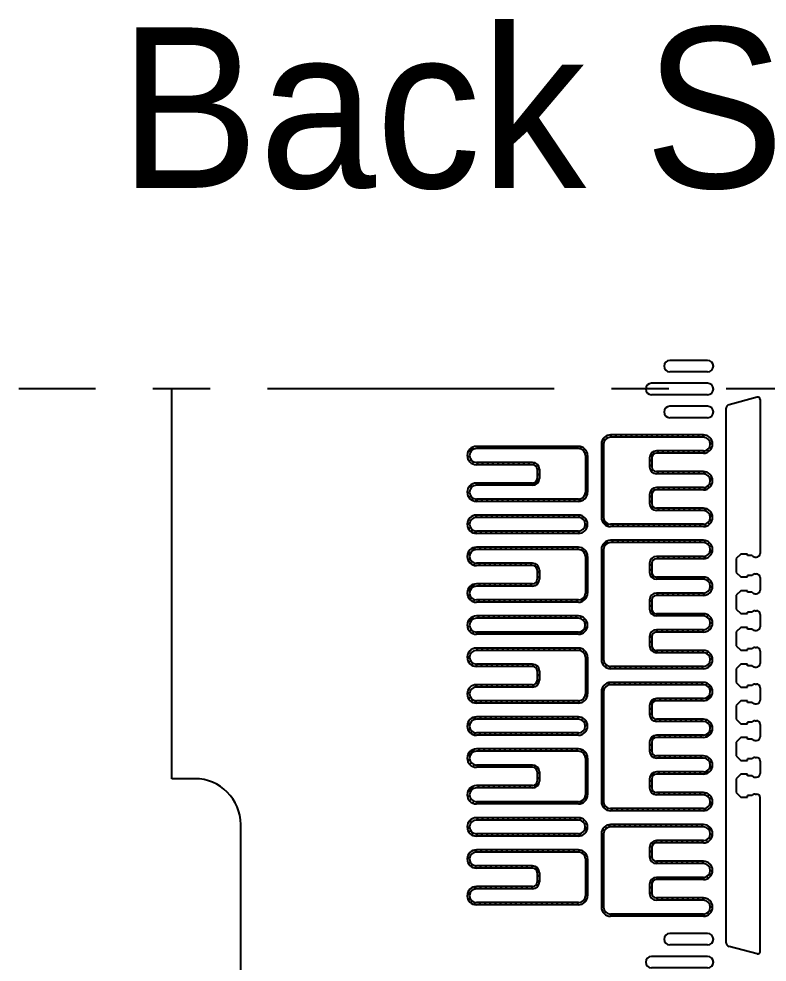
# Model space of a CAD drawing. Extents: x 398 to 764, y 536 to 780.
# Drawn here: x 601.57 to 617.88, y 753.72 to 774.29 of the extents above; entities that cross this region are included whole.
import ezdxf

# ---------------------------------------------------------------- set-up
doc = ezdxf.new("R2010")
doc.units = 0
doc.linetypes.add('AXES', pattern=[2, 1.25, -0.25, 0.25, -0.25])
doc.linetypes.add('CONTINU', pattern=[0])
doc.layers.add('AXIS', color=4, linetype='AXES', lineweight=25)
doc.layers.add('NOTES', color=6, linetype='CONTINU', lineweight=25)
for name, color, linetype in [('bottom etching', 64, 'Continuous'), ('bottom leadframe', 7, 'Continuous'), ('leadframe', 7, 'Continuous'), ('top leadframe', 5, 'Continuous')]:
    doc.layers.add(name, color=color, linetype=linetype)
doc.styles.get("Standard").update_dxf_attribs({"font": 'ISOCP.SHX', "bigfont": 'bigfont.shx'})

# ---------------------------------------------------------------- blocks, each defined once
blk = doc.blocks.new('bottom fiducial')
at = {"layer": 'leadframe', "ltscale": 50}
for p, q in [((1.32, 0.625), (0.495, 0.625)), ((1.32, 0.375), (0.495, 0.375)), ((1.32, 0.125), (0.095, 0.125)), ((1.32, -0.125), (0.095, -0.125)), ((1.32, -0.375), (0.495, -0.375)), ((1.32, -0.625), (0.495, -0.625))]:
    blk.add_line(p, q, dxfattribs=at)
for centre, start, end in [((0.495, 0.5), 90, 270), ((1.32, 0.5), 270, 90), ((0.095, 0), 90, 270), ((1.32, 0), 270, 90), ((0.495, -0.5), 90, 270), ((1.32, -0.5), 270, 90)]:
    blk.add_arc(centre, 0.125, start, end, dxfattribs=at)
blk = doc.blocks.new('bottom vertical fiducial new')
at = {"layer": 'leadframe', "ltscale": 50}
blk.add_blockref('bottom fiducial', (-1160.573, -6.701), dxfattribs=at)
blk = doc.blocks.new('lead bottom vertical new A')
at = {"layer": 'bottom etching', "ltscale": 50}
h = blk.add_hatch(dxfattribs=at)
h.set_pattern_fill('ANSI31', color=256, scale=0.025)
h.set_pattern_definition([(45, (1193.233325, 13.21076), (-0.056126601, 0.056126601), [])])
h.paths.add_polyline_path([(0, -1.2, 0.414214), (0.2, -1.4), (2.225, -1.4, 1), (2.225, -1), (1.2, -1, -0.414214), (1.1, -0.9), (1.1, -0.7, -0.414214), (1.2, -0.6), (2.225, -0.6, 1), (2.225, -0.2), (1.2, -0.2, -0.414214), (1.1, -0.1), (1.1, 0.1, -0.414214), (1.2, 0.2), (2.225, 0.2, 1), (2.225, 0.6), (1.2, 0.6, -0.414214), (1.1, 0.7), (1.1, 0.9, -0.414214), (1.2, 1), (2.225, 1, 1), (2.225, 1.4), (0.2, 1.4, 0.414214), (0, 1.2)])
h.paths.add_polyline_path([(0.05, 1.2, -0.414214), (0.2, 1.35), (2.225, 1.35, -1), (2.225, 1.05), (1.2, 1.05, 0.414214), (1.05, 0.9), (1.05, 0.7, 0.414214), (1.2, 0.55), (2.225, 0.55, -1), (2.225, 0.25), (1.2, 0.25, 0.414214), (1.05, 0.1), (1.05, -0.1, 0.414214), (1.2, -0.25), (2.225, -0.25, -1), (2.225, -0.55), (1.2, -0.55, 0.414214), (1.05, -0.7), (1.05, -0.9, 0.414214), (1.2, -1.05), (2.225, -1.05, -1), (2.225, -1.35), (0.2, -1.35, -0.414214), (0.05, -1.2)], flags=16)
at = {"layer": 'bottom leadframe'}
for p, q in [((2.225, 1.4), (0.2, 1.4)), ((0, 1.2), (0, -1.2)), ((1.1, 0.9), (1.1, 0.7)), ((2.225, 1), (1.2, 1)), ((2.225, 0.6), (1.2, 0.6)), ((1.1, 0.1), (1.1, -0.1)), ((2.225, 0.2), (1.2, 0.2)), ((2.225, -0.2), (1.2, -0.2)), ((2.225, -0.6), (1.2, -0.6)), ((1.1, -0.7), (1.1, -0.9)), ((2.225, -1), (1.2, -1)), ((2.225, -1.4), (0.2, -1.4))]:
    blk.add_line(p, q, dxfattribs=at)
for centre, radius, start, end in [((0.2, 1.2), 0.2, 90, 180), ((2.225, 1.2), 0.2, 270, 90), ((1.2, 0.9), 0.1, 90, 180), ((1.2, 0.7), 0.1, 180, 270), ((2.225, 0.4), 0.2, 270, 90), ((1.2, 0.1), 0.1, 90, 180), ((1.2, -0.1), 0.1, 180, 270), ((2.225, -0.4), 0.2, 270, 90), ((1.2, -0.7), 0.1, 90, 180), ((1.2, -0.9), 0.1, 180, 270), ((2.225, -1.2), 0.2, 270, 90), ((0.2, -1.2), 0.2, 180, 270)]:
    blk.add_arc(centre, radius, start, end, dxfattribs=at)
at = {"layer": 'top leadframe'}
for p, q in [((2.225, 1.35), (0.2, 1.35)), ((0.05, 1.2), (0.05, -1.2)), ((2.225, 1.05), (1.2, 1.05)), ((1.05, 0.9), (1.05, 0.7)), ((2.225, 0.55), (1.2, 0.55)), ((2.225, 0.25), (1.2, 0.25)), ((1.05, 0.1), (1.05, -0.1)), ((2.225, -0.25), (1.2, -0.25)), ((2.225, -0.55), (1.2, -0.55)), ((1.05, -0.7), (1.05, -0.9)), ((2.225, -1.05), (1.2, -1.05)), ((2.225, -1.35), (0.2, -1.35))]:
    blk.add_line(p, q, dxfattribs=at)
for centre, start, end in [((0.2, 1.2), 90, 180), ((2.225, 1.2), 270, 90), ((1.2, 0.9), 90, 180), ((1.2, 0.7), 180, 270), ((2.225, 0.4), 270, 90), ((1.2, 0.1), 90, 180), ((1.2, -0.1), 180, 270), ((2.225, -0.4), 270, 90), ((1.2, -0.7), 90, 180), ((1.2, -0.9), 180, 270), ((0.2, -1.2), 180, 270), ((2.225, -1.2), 270, 90)]:
    blk.add_arc(centre, 0.15, start, end, dxfattribs=at)
blk = doc.blocks.new('lead bottom vertical new B')
at = {"layer": 'bottom etching', "ltscale": 50}
h = blk.add_hatch(dxfattribs=at)
h.set_pattern_fill('ANSI31', color=256, scale=0.025)
h.set_pattern_definition([(45, (1196.40984, 12.275255), (-0.056126601, 0.056126601), [])])
h.paths.add_polyline_path([(0.452, -0.136, 1), (0.452, -0.536), (1.677, -0.536, -0.414214), (1.777, -0.636), (1.777, -0.836, -0.414214), (1.677, -0.936), (0.452, -0.936, 1), (0.452, -1.336), (2.677, -1.336, 0.414214), (2.877, -1.136), (2.877, -0.336, 0.414214), (2.677, -0.136)])
h.paths.add_polyline_path([(2.677, -0.186, -0.414214), (2.827, -0.336), (2.827, -1.136, -0.414214), (2.677, -1.286), (0.452, -1.286, -1), (0.452, -0.986), (1.677, -0.986, 0.414214), (1.827, -0.836), (1.827, -0.636, 0.414214), (1.677, -0.486), (0.452, -0.486, -1), (0.452, -0.186)], flags=16)
at = {"layer": 'bottom leadframe'}
for p, q in [((2.677, -0.136), (0.452, -0.136)), ((2.877, -0.336), (2.877, -1.136)), ((1.677, -0.536), (0.452, -0.536)), ((1.777, -0.636), (1.777, -0.836)), ((1.677, -0.936), (0.452, -0.936)), ((2.677, -1.336), (0.452, -1.336))]:
    blk.add_line(p, q, dxfattribs=at)
for centre, radius, start, end in [((0.452, -0.336), 0.2, 90, 270), ((2.677, -0.336), 0.2, 0, 90), ((1.677, -0.636), 0.1, 0, 90), ((0.452, -1.136), 0.2, 90, 270), ((1.677, -0.836), 0.1, 270, 0), ((2.677, -1.136), 0.2, 270, 0)]:
    blk.add_arc(centre, radius, start, end, dxfattribs=at)
at = {"layer": 'top leadframe'}
for p, q in [((2.677, -0.186), (0.452, -0.186)), ((2.827, -0.336), (2.827, -1.136)), ((1.677, -0.486), (0.452, -0.486)), ((1.827, -0.636), (1.827, -0.836)), ((1.677, -0.986), (0.452, -0.986)), ((2.677, -1.286), (0.452, -1.286)), ((2.677, -1.286), (0.452, -1.286))]:
    blk.add_line(p, q, dxfattribs=at)
for centre, start, end in [((0.452, -0.336), 90, 270), ((2.677, -0.336), 0, 90), ((1.677, -0.636), 0, 90), ((0.452, -1.136), 90, 270), ((1.677, -0.836), 270, 0), ((2.677, -1.136), 270, 0)]:
    blk.add_arc(centre, 0.15, start, end, dxfattribs=at)
blk = doc.blocks.new('lead bottom vertical new C')
at = {"layer": 'bottom etching', "ltscale": 50}
h = blk.add_hatch(dxfattribs=at)
h.set_pattern_fill('ANSI31', color=256, scale=0.025)
h.set_pattern_definition([(45, (1193.533325, 14.11076), (-0.056126601, 0.056126601), [])])
h.paths.add_polyline_path([(-2.425, -0.2), (-0.2, -0.2, 1), (-0.2, 0.2), (-2.425, 0.2, 1)])
h.paths.add_polyline_path([(-2.425, 0.15), (-0.2, 0.15, -1), (-0.2, -0.15), (-2.425, -0.15, -1)], flags=16)
at = {"layer": 'bottom leadframe'}
for p, q in [((-0.2, 0.2), (-2.425, 0.2)), ((-0.2, -0.2), (-2.425, -0.2))]:
    blk.add_line(p, q, dxfattribs=at)
for centre, start, end in [((-2.425, 0), 90, 270), ((-0.2, 0), 270, 90)]:
    blk.add_arc(centre, 0.2, start, end, dxfattribs=at)
at = {"layer": 'top leadframe'}
for p, q in [((-0.2, 0.15), (-2.425, 0.15)), ((-0.2, -0.15), (-2.425, -0.15))]:
    blk.add_line(p, q, dxfattribs=at)
for centre, start, end in [((-2.425, 0), 90, 270), ((-0.2, 0), 270, 90)]:
    blk.add_arc(centre, 0.15, start, end, dxfattribs=at)
blk = doc.blocks.new('external grip bottom')
at = {"layer": 'bottom etching', "ltscale": 50}
h = blk.add_hatch(dxfattribs=at)
h.set_pattern_fill('ANSI31', color=256, scale=0.025, angle=90)
h.set_pattern_definition([(135, (43.47016, -14.76776), (-0.0561266, -0.0561266), [])])
h.paths.add_polyline_path([(2.225, 1), (0.2, 1, 0.414214), (0, 0.8), (0, -0.8, 0.414214), (0.2, -1), (2.225, -1, 1), (2.225, -0.6), (1.2, -0.6, -0.414214), (1.1, -0.5), (1.1, -0.3, -0.414214), (1.2, -0.2), (2.225, -0.2, 1), (2.225, 0.2), (1.2, 0.2, -0.414214), (1.1, 0.3), (1.1, 0.5, -0.414214), (1.2, 0.6), (2.225, 0.6, 1)])
h.paths.add_polyline_path([(0.2, 0.95), (2.225, 0.95, -1), (2.225, 0.65), (1.2, 0.65, 0.414214), (1.05, 0.5), (1.05, 0.3, 0.414214), (1.2, 0.15), (2.225, 0.15, -1), (2.225, -0.15), (1.2, -0.15, 0.414214), (1.05, -0.3), (1.05, -0.5, 0.414214), (1.2, -0.65), (2.225, -0.65, -1), (2.225, -0.95), (0.2, -0.95, -0.414214), (0.05, -0.8), (0.05, 0.8, -0.414214)], flags=16)
at = {"layer": 'bottom leadframe'}
for p, q in [((2.225, 1), (0.2, 1)), ((0, 0.8), (0, -0.8)), ((1.1, 0.5), (1.1, 0.3)), ((2.225, 0.6), (1.2, 0.6)), ((2.225, 0.2), (1.2, 0.2)), ((2.225, -0.2), (1.2, -0.2)), ((1.1, -0.3), (1.1, -0.5)), ((2.225, -0.6), (1.2, -0.6)), ((2.225, -1), (0.2, -1))]:
    blk.add_line(p, q, dxfattribs=at)
for centre, radius, start, end in [((0.2, 0.8), 0.2, 90, 180), ((2.225, 0.8), 0.2, 270, 90), ((1.2, 0.5), 0.1, 90, 180), ((1.2, 0.3), 0.1, 180, 270), ((2.225, 0), 0.2, 270, 90), ((1.2, -0.3), 0.1, 90, 180), ((1.2, -0.5), 0.1, 180, 270), ((2.225, -0.8), 0.2, 270, 90), ((0.2, -0.8), 0.2, 180, 270)]:
    blk.add_arc(centre, radius, start, end, dxfattribs=at)
at = {"layer": 'top leadframe'}
for p, q in [((2.225, 0.95), (0.2, 0.95)), ((0.05, 0.8), (0.05, -0.8)), ((2.225, 0.65), (1.2, 0.65)), ((1.05, 0.5), (1.05, 0.3)), ((2.225, 0.15), (1.2, 0.15)), ((2.225, -0.15), (1.2, -0.15)), ((1.05, -0.3), (1.05, -0.5)), ((2.225, -0.65), (1.2, -0.65)), ((2.225, -0.95), (0.2, -0.95))]:
    blk.add_line(p, q, dxfattribs=at)
for centre, start, end in [((0.2, 0.8), 90, 180), ((2.225, 0.8), 270, 90), ((1.2, 0.5), 90, 180), ((1.2, 0.3), 180, 270), ((2.225, 0), 270, 90), ((1.2, -0.3), 90, 180), ((1.2, -0.5), 180, 270), ((0.2, -0.8), 180, 270), ((2.225, -0.8), 270, 90)]:
    blk.add_arc(centre, 0.15, start, end, dxfattribs=at)
blk = doc.blocks.new('lead bottom vertical new D')
at = {"layer": 'bottom leadframe'}
for name, p in [('lead bottom vertical new B', (-13.389, 5.121)), ('lead bottom vertical new C', (-10.513, 3.285)), ('lead bottom vertical new A', (-10.213, 1.535)), ('lead bottom vertical new B', (-13.389, 2.921)), ('lead bottom vertical new C', (-10.513, 1.085)), ('lead bottom vertical new B', (-13.389, 0.721)), ('lead bottom vertical new A', (-10.213, -1.565)), ('lead bottom vertical new C', (-10.513, -1.115)), ('lead bottom vertical new B', (-13.389, -1.479)), ('lead bottom vertical new C', (-10.513, -3.315)), ('lead bottom vertical new B', (-13.389, -3.679))]:
    blk.add_blockref(name, p, dxfattribs=at)
at = {"layer": 'leadframe'}
for p in [(-10.213, 4.235), (-10.213, -4.265)]:
    blk.add_blockref('external grip bottom', p, dxfattribs=at)
blk = doc.blocks.new('external Lead bottom')
at = {"layer": 'bottom leadframe', "ltscale": 50}
for p, q in [((-0.185, 0.412), (-0.185, 0.443)), ((0.185, 0.412), (0.185, 0.443)), ((-0.215, 0.25), (-0.25, 0.25)), ((-0.25, 0.25), (-0.25, 0.1)), ((-0.215, 0.35), (-0.215, 0.25)), ((0.215, 0.35), (0.215, 0.25)), ((0.25, 0.25), (0.215, 0.25)), ((0.25, 0.1), (0.25, 0.25)), ((-0.25, 0.1), (-0.15, 0)), ((-0.15, 0), (0.15, 0)), ((0.15, 0), (0.25, 0.1))]:
    blk.add_line(p, q, dxfattribs=at)
for centre, start, end in [((-0.265, 0.443), 0, 90), ((-0.265, 0.412), 308.6822, 0), ((0.265, 0.443), 90, 180), ((0.265, 0.412), 180, 231.3178)]:
    blk.add_arc(centre, 0.08, start, end, dxfattribs=at)
blk = doc.blocks.new('*U104')
at = {"layer": 'leadframe', "ltscale": 50, "rotation": 270}
blk.add_blockref('external Lead bottom', (-0.2615, 0), dxfattribs=at)
blk = doc.blocks.new('*U105')
at = {"layer": 'leadframe', "color": 0, "linetype": 'ByBlock', "lineweight": -2, "transparency": 16777216}
for p in [(0, 0), (0, -0.8), (0, -1.6), (0, -2.4), (0, -3.2), (0, -4), (0, -4.8)]:
    blk.add_blockref('*U104', p, dxfattribs=at)
blk = doc.blocks.new('leads external vertical bottom')
at = {"layer": 'bottom leadframe'}
for p, q in [((0.685, 6.071), (0.074, 5.907)), ((0.685, -6.071), (0.074, -5.907))]:
    blk.add_line(p, q, dxfattribs=at)
at = {"layer": 'bottom leadframe', "ltscale": 50}
for p, q in [((0.747, 6.023), (0.747, 2.665)), ((0, 5.811), (0, -5.811)), ((0.747, 2.135), (0.747, 1.865)), ((0.747, 1.335), (0.747, 1.065)), ((0.747, 0.535), (0.747, 0.265)), ((0.747, -0.265), (0.747, -0.535)), ((0.747, -1.065), (0.747, -1.335)), ((0.747, -1.865), (0.747, -2.135)), ((0.747, -6.023), (0.747, -2.665))]:
    blk.add_line(p, q, dxfattribs=at)
at = {"layer": 'bottom leadframe'}
for centre, radius, start, end in [((0.697, 6.023), 0.05, 0, 105), ((0.1, 5.811), 0.1, 105, 180), ((0.1, -5.811), 0.1, 180, 255), ((0.697, -6.023), 0.05, 255, 360)]:
    blk.add_arc(centre, radius, start, end, dxfattribs=at)
at = {"layer": 'leadframe'}
blk.add_blockref('*U105', (0.486, 2.4), dxfattribs=at)
blk = doc.blocks.new('bottom leadframe corner')
at = {"layer": 'AXIS', "ltscale": 5}
blk.add_line((35.534, 33.413), (-6.135, 33.413), dxfattribs=at)
at = {"layer": 'leadframe'}
for p, q in [((-2.8, 24.913), (-2.8, 33.413)), ((-2.3, 24.913), (-2.8, 24.913)), ((-1.3, 8.912), (-1.3, 23.913))]:
    blk.add_line(p, q, dxfattribs=at)
blk.add_arc((-2.3, 23.913), 1, 0, 90, dxfattribs=at)
at = {"layer": 'bottom leadframe', "ltscale": 50}
for p in [(1168.131, 40.113), (1168.131, 27.613)]:
    blk.add_blockref('bottom vertical fiducial new', p, dxfattribs=at)
at = {"layer": 'bottom leadframe'}
blk.add_blockref('lead bottom vertical new D', (16.775, 27.177), dxfattribs=at)
at = {"layer": 'leadframe'}
blk.add_blockref('leads external vertical bottom', (9.275, 27.163), dxfattribs=at)

msp = doc.modelspace()

# ---------------------------------------------------------------- block references
at = {"layer": 'leadframe', "ltscale": 50}
msp.add_blockref('bottom leadframe corner', (607.7078, 732.8036), dxfattribs=at)

# ---------------------------------------------------------------- texts
at = {"layer": 'NOTES', "insert": (603.7543, 774.1025), "char_height": 3.5, "attachment_point": 1}
msp.add_mtext_dynamic_manual_height_columns('{\\fPMingLiU|b0|i0|c0|p18;Back\\fPMingLiU|b0|i0|c136|p18; Side View}', width=43.940379, gutter_width=12.5, heights=[8.133], dxfattribs=at)

doc.saveas('drawing.dxf')
